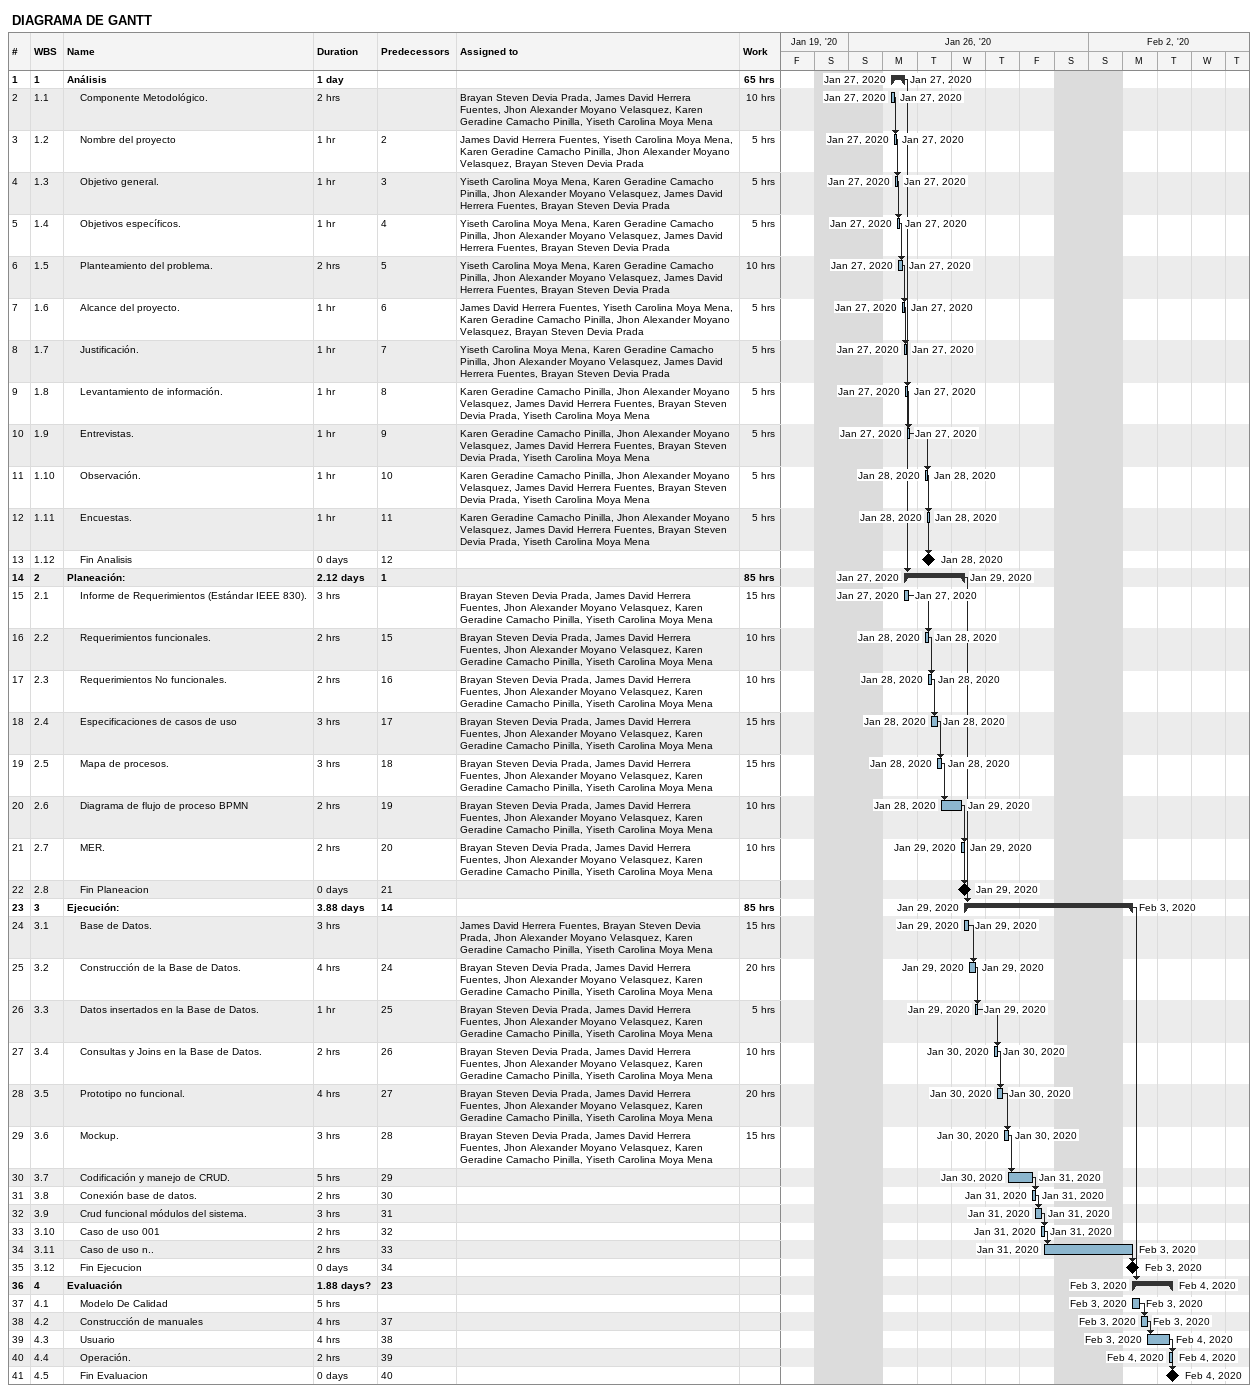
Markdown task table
DIAGRAMA DE GANTT

| ID | WBS | Task | Duration | Start | Finish | Predecessors | Resources | Work (h) |
|---|---|---|---|---|---|---|---|---|
| 1 | 1 | **Análisis** | 1d | 2020-01-27 | 2020-01-27 |  |  | 65 |
| 2 | 1.1 | Componente Metodológico. | 2h | 2020-01-27 | 2020-01-27 |  | Brayan Steven Devia Prada, James David Herrera Fuentes, Jhon Alexander Moyano Velasquez, Karen Geradine Camacho Pinilla, Yiseth Carolina Moya Mena | 10 |
| 3 | 1.2 | Nombre del proyecto | 1h | 2020-01-27 | 2020-01-27 | 2 | James David Herrera Fuentes, Yiseth Carolina Moya Mena, Karen Geradine Camacho Pinilla, Jhon Alexander Moyano Velasquez, Brayan Steven Devia Prada | 5 |
| 4 | 1.3 | Objetivo general. | 1h | 2020-01-27 | 2020-01-27 | 3 | Yiseth Carolina Moya Mena, Karen Geradine Camacho Pinilla, Jhon Alexander Moyano Velasquez, James David Herrera Fuentes, Brayan Steven Devia Prada | 5 |
| 5 | 1.4 | Objetivos específicos. | 1h | 2020-01-27 | 2020-01-27 | 4 | Yiseth Carolina Moya Mena, Karen Geradine Camacho Pinilla, Jhon Alexander Moyano Velasquez, James David Herrera Fuentes, Brayan Steven Devia Prada | 5 |
| 6 | 1.5 | Planteamiento del problema. | 2h | 2020-01-27 | 2020-01-27 | 5 | Yiseth Carolina Moya Mena, Karen Geradine Camacho Pinilla, Jhon Alexander Moyano Velasquez, James David Herrera Fuentes, Brayan Steven Devia Prada | 10 |
| 7 | 1.6 | Alcance del proyecto. | 1h | 2020-01-27 | 2020-01-27 | 6 | James David Herrera Fuentes, Yiseth Carolina Moya Mena, Karen Geradine Camacho Pinilla, Jhon Alexander Moyano Velasquez, Brayan Steven Devia Prada | 5 |
| 8 | 1.7 | Justificación. | 1h | 2020-01-27 | 2020-01-27 | 7 | Yiseth Carolina Moya Mena, Karen Geradine Camacho Pinilla, Jhon Alexander Moyano Velasquez, James David Herrera Fuentes, Brayan Steven Devia Prada | 5 |
| 9 | 1.8 | Levantamiento de información. | 1h | 2020-01-27 | 2020-01-27 | 8 | Karen Geradine Camacho Pinilla, Jhon Alexander Moyano Velasquez, James David Herrera Fuentes, Brayan Steven Devia Prada, Yiseth Carolina Moya Mena | 5 |
| 10 | 1.9 | Entrevistas. | 1h | 2020-01-27 | 2020-01-27 | 9 | Karen Geradine Camacho Pinilla, Jhon Alexander Moyano Velasquez, James David Herrera Fuentes, Brayan Steven Devia Prada, Yiseth Carolina Moya Mena | 5 |
| 11 | 1.10 | Observación. | 1h | 2020-01-28 | 2020-01-28 | 10 | Karen Geradine Camacho Pinilla, Jhon Alexander Moyano Velasquez, James David Herrera Fuentes, Brayan Steven Devia Prada, Yiseth Carolina Moya Mena | 5 |
| 12 | 1.11 | Encuestas. | 1h | 2020-01-28 | 2020-01-28 | 11 | Karen Geradine Camacho Pinilla, Jhon Alexander Moyano Velasquez, James David Herrera Fuentes, Brayan Steven Devia Prada, Yiseth Carolina Moya Mena | 5 |
| 13 | 1.12 | Fin Analisis | 0d | 2020-01-28 | 2020-01-28 | 12 |  |  |
| 14 | 2 | **Planeación:** | 2.12d | 2020-01-27 | 2020-01-29 | 1 |  | 85 |
| 15 | 2.1 | Informe de Requerimientos (Estándar IEEE 830). | 3h | 2020-01-27 | 2020-01-27 |  | Brayan Steven Devia Prada, James David Herrera Fuentes, Jhon Alexander Moyano Velasquez, Karen Geradine Camacho Pinilla, Yiseth Carolina Moya Mena | 15 |
| 16 | 2.2 | Requerimientos funcionales. | 2h | 2020-01-28 | 2020-01-28 | 15 | Brayan Steven Devia Prada, James David Herrera Fuentes, Jhon Alexander Moyano Velasquez, Karen Geradine Camacho Pinilla, Yiseth Carolina Moya Mena | 10 |
| 17 | 2.3 | Requerimientos No funcionales. | 2h | 2020-01-28 | 2020-01-28 | 16 | Brayan Steven Devia Prada, James David Herrera Fuentes, Jhon Alexander Moyano Velasquez, Karen Geradine Camacho Pinilla, Yiseth Carolina Moya Mena | 10 |
| 18 | 2.4 | Especificaciones de casos de uso | 3h | 2020-01-28 | 2020-01-28 | 17 | Brayan Steven Devia Prada, James David Herrera Fuentes, Jhon Alexander Moyano Velasquez, Karen Geradine Camacho Pinilla, Yiseth Carolina Moya Mena | 15 |
| 19 | 2.5 | Mapa de procesos. | 3h | 2020-01-28 | 2020-01-28 | 18 | Brayan Steven Devia Prada, James David Herrera Fuentes, Jhon Alexander Moyano Velasquez, Karen Geradine Camacho Pinilla, Yiseth Carolina Moya Mena | 15 |
| 20 | 2.6 | Diagrama de flujo de proceso BPMN | 2h | 2020-01-28 | 2020-01-29 | 19 | Brayan Steven Devia Prada, James David Herrera Fuentes, Jhon Alexander Moyano Velasquez, Karen Geradine Camacho Pinilla, Yiseth Carolina Moya Mena | 10 |
| 21 | 2.7 | MER. | 2h | 2020-01-29 | 2020-01-29 | 20 | Brayan Steven Devia Prada, James David Herrera Fuentes, Jhon Alexander Moyano Velasquez, Karen Geradine Camacho Pinilla, Yiseth Carolina Moya Mena | 10 |
| 22 | 2.8 | Fin Planeacion | 0d | 2020-01-29 | 2020-01-29 | 21 |  |  |
| 23 | 3 | **Ejecución:** | 3.88d | 2020-01-29 | 2020-02-03 | 14 |  | 85 |
| 24 | 3.1 | Base de Datos. | 3h | 2020-01-29 | 2020-01-29 |  | James David Herrera Fuentes, Brayan Steven Devia Prada, Jhon Alexander Moyano Velasquez, Karen Geradine Camacho Pinilla, Yiseth Carolina Moya Mena | 15 |
| 25 | 3.2 | Construcción de la Base de Datos. | 4h | 2020-01-29 | 2020-01-29 | 24 | Brayan Steven Devia Prada, James David Herrera Fuentes, Jhon Alexander Moyano Velasquez, Karen Geradine Camacho Pinilla, Yiseth Carolina Moya Mena | 20 |
| 26 | 3.3 | Datos insertados en la Base de Datos. | 1h | 2020-01-29 | 2020-01-29 | 25 | Brayan Steven Devia Prada, James David Herrera Fuentes, Jhon Alexander Moyano Velasquez, Karen Geradine Camacho Pinilla, Yiseth Carolina Moya Mena | 5 |
| 27 | 3.4 | Consultas y Joins en la Base de Datos. | 2h | 2020-01-30 | 2020-01-30 | 26 | Brayan Steven Devia Prada, James David Herrera Fuentes, Jhon Alexander Moyano Velasquez, Karen Geradine Camacho Pinilla, Yiseth Carolina Moya Mena | 10 |
| 28 | 3.5 | Prototipo no funcional. | 4h | 2020-01-30 | 2020-01-30 | 27 | Brayan Steven Devia Prada, James David Herrera Fuentes, Jhon Alexander Moyano Velasquez, Karen Geradine Camacho Pinilla, Yiseth Carolina Moya Mena | 20 |
| 29 | 3.6 | Mockup. | 3h | 2020-01-30 | 2020-01-30 | 28 | Brayan Steven Devia Prada, James David Herrera Fuentes, Jhon Alexander Moyano Velasquez, Karen Geradine Camacho Pinilla, Yiseth Carolina Moya Mena | 15 |
| 30 | 3.7 | Codificación y manejo de CRUD. | 5h | 2020-01-30 | 2020-01-31 | 29 |  |  |
| 31 | 3.8 | Conexión base de datos. | 2h | 2020-01-31 | 2020-01-31 | 30 |  |  |
| 32 | 3.9 | Crud funcional módulos del sistema. | 3h | 2020-01-31 | 2020-01-31 | 31 |  |  |
| 33 | 3.10 | Caso de uso 001 | 2h | 2020-01-31 | 2020-01-31 | 32 |  |  |
| 34 | 3.11 | Caso de uso n.. | 2h | 2020-01-31 | 2020-02-03 | 33 |  |  |
| 35 | 3.12 | Fin Ejecucion | 0d | 2020-02-03 | 2020-02-03 | 34 |  |  |
| 36 | 4 | **Evaluación** | 1.88d? | 2020-02-03 | 2020-02-04 | 23 |  |  |
| 37 | 4.1 | Modelo De Calidad | 5h | 2020-02-03 | 2020-02-03 |  |  |  |
| 38 | 4.2 | Construcción de manuales | 4h | 2020-02-03 | 2020-02-03 | 37 |  |  |
| 39 | 4.3 | Usuario | 4h | 2020-02-03 | 2020-02-04 | 38 |  |  |
| 40 | 4.4 | Operación. | 2h | 2020-02-04 | 2020-02-04 | 39 |  |  |
| 41 | 4.5 | Fin Evaluacion | 0d | 2020-02-04 | 2020-02-04 | 40 |  |  |
